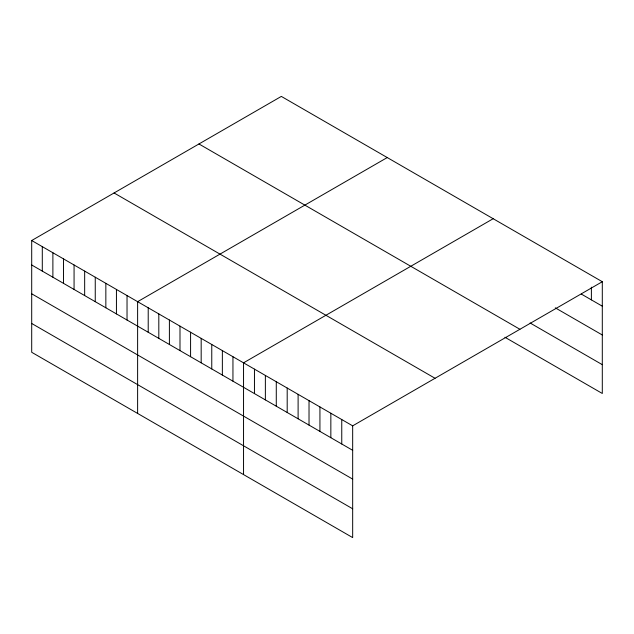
<?xml version="1.0" encoding="UTF-8"?>
<svg xmlns="http://www.w3.org/2000/svg" width="634" height="634" viewBox="0 0 634 634"><rect width="100%" height="100%" fill="white"/><g stroke="black" fill="none" stroke-linecap="round" stroke-linejoin="round"><path stroke-width="0.95" d="M31.7 240.524L352.67 425.842L352.67 537.592L31.7 352.282L31.7 240.524L281.33 96.408L602.3 281.718L602.3 393.476L504.918 337.248M387.247 157.557L137.618 301.681L137.618 413.431M493.173 218.714L243.543 362.83L243.543 474.589M352.67 425.842L602.3 281.718M581.315 294.065L602.3 306.182M555.289 307.847L602.3 334.982M530.103 322.983L602.3 364.669M198.949 143.966L519.92 329.284M114.08 192.966L435.051 378.284M31.7 264.988L352.67 450.299M31.7 293.796L352.67 479.106M31.7 323.475L352.67 508.785M591.387 287.162L591.387 299.882M341.758 419.542L341.758 443.998M330.845 413.241L330.845 437.698M319.932 406.941L319.932 431.397M309.02 400.64L309.02 425.097M298.107 394.34L298.107 418.797M287.194 388.04L287.194 412.496M276.281 381.739L276.281 406.196M265.369 375.439L265.369 399.896M254.456 369.139L254.456 393.595M232.947 356.72L232.947 381.177M222.36 350.602L222.36 375.059M211.764 344.492L211.764 368.948M201.176 338.374L201.176 362.83M190.58 332.256L190.58 356.712M179.993 326.145L179.993 350.602M169.397 320.027L169.397 344.484M158.809 313.909L158.809 338.374M148.213 307.799L148.213 332.256M127.03 295.563L127.03 320.027M116.434 289.453L116.434 313.909M105.846 283.335L105.846 307.791M95.251 277.216L95.251 301.681M84.663 271.106L84.663 295.563M74.067 264.988L74.067 289.445M63.479 258.87L63.479 283.335M52.884 252.76L52.884 277.216M42.296 246.642L42.296 271.098"/></g></svg>
